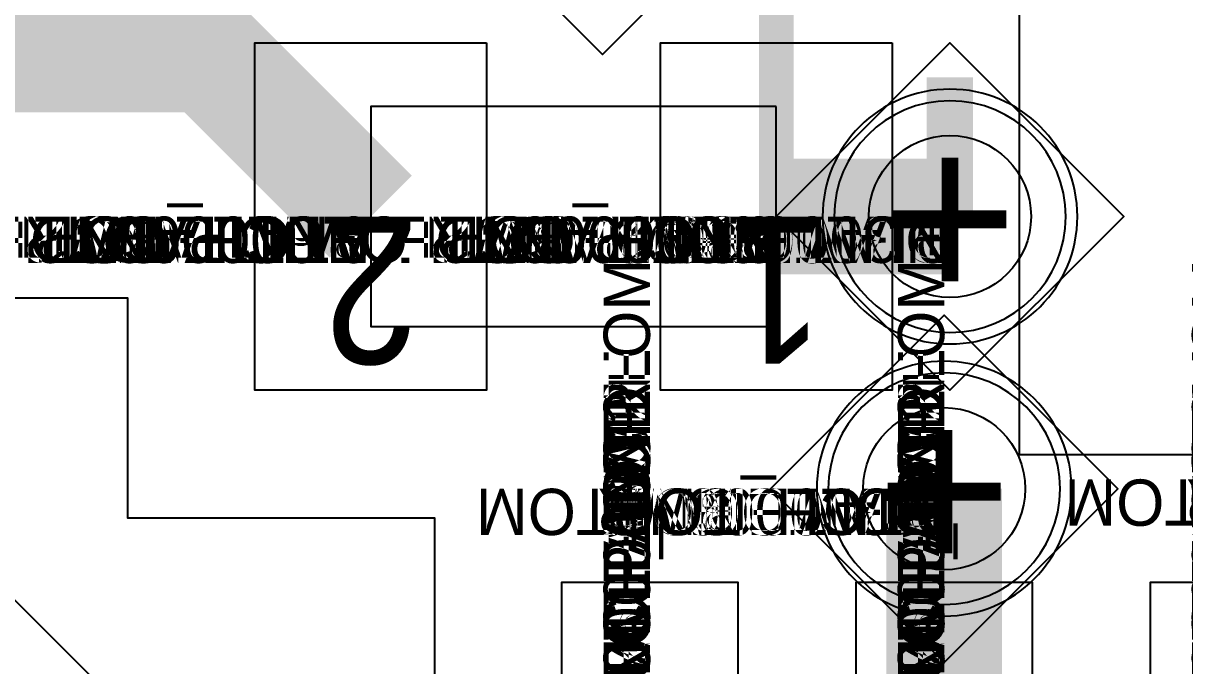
# Model space of a CAD drawing. Extents: x 0 to 323, y 0 to 320.
# Drawn here: x 25.41 to 30.43, y 170.62 to 173.39 of the extents above; entities that cross this region are included whole.
import ezdxf
from ezdxf.enums import TextEntityAlignment as Align

# ---------------------------------------------------------------- set-up
doc = ezdxf.new("R2010")
doc.units = 0
doc.header["$MEASUREMENT"] = 0
doc.layers.get('0').update_dxf_attribs({"linetype": 'CONTINUOUS'})
for name, color, linetype in [('CDN_FIGURES', 7, 'CONTINUOUS'), ('ETCH_BOTTOM', 7, 'CONTINUOUS'), ('ETCH_GND', 3, 'CONTINUOUS'), ('ETCH_INT1', 4, 'CONTINUOUS'), ('ETCH_INT2', 5, 'CONTINUOUS'), ('ETCH_PWR', 6, 'CONTINUOUS'), ('ETCH_TOP', 2, 'CONTINUOUS'), ('MANUFACTURING_NCLEGEND-1-6', 8, 'CONTINUOUS'), ('PACKAGE_GEOMETRY_ASSEMBLY_TOP', 11, 'CONTINUOUS'), ('PACKAGE_GEOMETRY_PIN_NUMBER', 9, 'CONTINUOUS')]:
    doc.layers.add(name, color=color, linetype=linetype)

# ---------------------------------------------------------------- blocks, each defined once
blk = doc.blocks.new('FIGURE_DIAMOND')
at = {"layer": 'CDN_FIGURES'}
blk.add_lwpolyline([(-0.5, 0), (0, 0.5), (0.5, 0), (0, -0.5)], close=True, dxfattribs=at)
blk = doc.blocks.new('PAD_INFO')
for tag in ['SHAPE_TYPE', 'PAD_HEIGHT', 'PAD_LAYER', 'PAD_TYPE', 'PAD_WIDTH']:
    blk.add_attdef(tag, (0, 0), '', height=0.2)
at = {"flags": 2}
blk.add_attdef('CDN_TYPE', (0, 0), '', height=0.2, dxfattribs=at)
blk = doc.blocks.new('DRILL_INFO')
at = {"flags": 2}
blk.add_attdef('CDN_TYPE', (0, 0), '', height=0.2, dxfattribs=at)
for tag in ['FSHAPE', 'FCHAR', 'DRILL_HEIGHT', 'DIAMETER', 'PLATED', 'DRILL_WIDTH']:
    blk.add_attdef(tag, (0, 0), '', height=0.2)
blk = doc.blocks.new('VIA0700X0300')
at = {"layer": 'ETCH_BOTTOM'}
blk.add_circle((0, 0), 0.35, dxfattribs=at)
at = {"layer": 'ETCH_GND'}
blk.add_circle((0, 0), 0.35, dxfattribs=at)
at = {"layer": 'ETCH_INT1'}
blk.add_circle((0, 0), 0.35, dxfattribs=at)
at = {"layer": 'ETCH_INT2'}
blk.add_circle((0, 0), 0.35, dxfattribs=at)
at = {"layer": 'ETCH_PWR'}
blk.add_circle((0, 0), 0.35, dxfattribs=at)
at = {"layer": 'ETCH_TOP'}
blk.add_circle((0, 0), 0.35, dxfattribs=at)
ref = blk.add_blockref('PAD_INFO', (0, 0))
ref.add_attrib('PAD_LAYER', 'ETCH_TOP', (0, 0), dxfattribs={"height": 0.2})
ref.add_attrib('SHAPE_TYPE', 'NULL', (0, 0), dxfattribs={"height": 0.2})
ref.add_attrib('PAD_TYPE', 'ANTIPAD', (0, 0), dxfattribs={"height": 0.2})
ref.add_attrib('PAD_WIDTH', '0.000000', (0, 0), dxfattribs={"height": 0.2})
ref.add_attrib('PAD_HEIGHT', '0.000000', (0, 0), dxfattribs={"height": 0.2})
ref = blk.add_blockref('PAD_INFO', (0, 0))
ref.add_attrib('PAD_LAYER', 'ETCH_GND', (0, 0), dxfattribs={"height": 0.2})
ref.add_attrib('SHAPE_TYPE', 'NULL', (0, 0), dxfattribs={"height": 0.2})
ref.add_attrib('PAD_TYPE', 'ANTIPAD', (0, 0), dxfattribs={"height": 0.2})
ref.add_attrib('PAD_WIDTH', '0.000000', (0, 0), dxfattribs={"height": 0.2})
ref.add_attrib('PAD_HEIGHT', '0.000000', (0, 0), dxfattribs={"height": 0.2})
ref = blk.add_blockref('PAD_INFO', (0, 0))
ref.add_attrib('PAD_LAYER', 'ETCH_INT1', (0, 0), dxfattribs={"height": 0.2})
ref.add_attrib('SHAPE_TYPE', 'NULL', (0, 0), dxfattribs={"height": 0.2})
ref.add_attrib('PAD_TYPE', 'ANTIPAD', (0, 0), dxfattribs={"height": 0.2})
ref.add_attrib('PAD_WIDTH', '0.000000', (0, 0), dxfattribs={"height": 0.2})
ref.add_attrib('PAD_HEIGHT', '0.000000', (0, 0), dxfattribs={"height": 0.2})
ref = blk.add_blockref('PAD_INFO', (0, 0))
ref.add_attrib('PAD_LAYER', 'ETCH_INT2', (0, 0), dxfattribs={"height": 0.2})
ref.add_attrib('SHAPE_TYPE', 'NULL', (0, 0), dxfattribs={"height": 0.2})
ref.add_attrib('PAD_TYPE', 'ANTIPAD', (0, 0), dxfattribs={"height": 0.2})
ref.add_attrib('PAD_WIDTH', '0.000000', (0, 0), dxfattribs={"height": 0.2})
ref.add_attrib('PAD_HEIGHT', '0.000000', (0, 0), dxfattribs={"height": 0.2})
ref = blk.add_blockref('PAD_INFO', (0, 0))
ref.add_attrib('PAD_LAYER', 'ETCH_PWR', (0, 0), dxfattribs={"height": 0.2})
ref.add_attrib('SHAPE_TYPE', 'NULL', (0, 0), dxfattribs={"height": 0.2})
ref.add_attrib('PAD_TYPE', 'ANTIPAD', (0, 0), dxfattribs={"height": 0.2})
ref.add_attrib('PAD_WIDTH', '0.000000', (0, 0), dxfattribs={"height": 0.2})
ref.add_attrib('PAD_HEIGHT', '0.000000', (0, 0), dxfattribs={"height": 0.2})
ref = blk.add_blockref('PAD_INFO', (0, 0))
ref.add_attrib('PAD_LAYER', 'ETCH_BOTTOM', (0, 0), dxfattribs={"height": 0.2})
ref.add_attrib('SHAPE_TYPE', 'NULL', (0, 0), dxfattribs={"height": 0.2})
ref.add_attrib('PAD_TYPE', 'ANTIPAD', (0, 0), dxfattribs={"height": 0.2})
ref.add_attrib('PAD_WIDTH', '0.000000', (0, 0), dxfattribs={"height": 0.2})
ref.add_attrib('PAD_HEIGHT', '0.000000', (0, 0), dxfattribs={"height": 0.2})
ref = blk.add_blockref('PAD_INFO', (0, 0))
ref.add_attrib('PAD_LAYER', 'ETCH_TOP', (0, 0), dxfattribs={"height": 0.2})
ref.add_attrib('SHAPE_TYPE', 'NULL', (0, 0), dxfattribs={"height": 0.2})
ref.add_attrib('PAD_TYPE', 'THERMAL', (0, 0), dxfattribs={"height": 0.2})
ref.add_attrib('PAD_WIDTH', '0.000000', (0, 0), dxfattribs={"height": 0.2})
ref.add_attrib('PAD_HEIGHT', '0.000000', (0, 0), dxfattribs={"height": 0.2})
ref = blk.add_blockref('PAD_INFO', (0, 0))
ref.add_attrib('PAD_LAYER', 'ETCH_GND', (0, 0), dxfattribs={"height": 0.2})
ref.add_attrib('SHAPE_TYPE', 'NULL', (0, 0), dxfattribs={"height": 0.2})
ref.add_attrib('PAD_TYPE', 'THERMAL', (0, 0), dxfattribs={"height": 0.2})
ref.add_attrib('PAD_WIDTH', '0.000000', (0, 0), dxfattribs={"height": 0.2})
ref.add_attrib('PAD_HEIGHT', '0.000000', (0, 0), dxfattribs={"height": 0.2})
ref = blk.add_blockref('PAD_INFO', (0, 0))
ref.add_attrib('PAD_LAYER', 'ETCH_INT1', (0, 0), dxfattribs={"height": 0.2})
ref.add_attrib('SHAPE_TYPE', 'NULL', (0, 0), dxfattribs={"height": 0.2})
ref.add_attrib('PAD_TYPE', 'THERMAL', (0, 0), dxfattribs={"height": 0.2})
ref.add_attrib('PAD_WIDTH', '0.000000', (0, 0), dxfattribs={"height": 0.2})
ref.add_attrib('PAD_HEIGHT', '0.000000', (0, 0), dxfattribs={"height": 0.2})
ref = blk.add_blockref('PAD_INFO', (0, 0))
ref.add_attrib('PAD_LAYER', 'ETCH_INT2', (0, 0), dxfattribs={"height": 0.2})
ref.add_attrib('SHAPE_TYPE', 'NULL', (0, 0), dxfattribs={"height": 0.2})
ref.add_attrib('PAD_TYPE', 'THERMAL', (0, 0), dxfattribs={"height": 0.2})
ref.add_attrib('PAD_WIDTH', '0.000000', (0, 0), dxfattribs={"height": 0.2})
ref.add_attrib('PAD_HEIGHT', '0.000000', (0, 0), dxfattribs={"height": 0.2})
ref = blk.add_blockref('PAD_INFO', (0, 0))
ref.add_attrib('PAD_LAYER', 'ETCH_PWR', (0, 0), dxfattribs={"height": 0.2})
ref.add_attrib('SHAPE_TYPE', 'NULL', (0, 0), dxfattribs={"height": 0.2})
ref.add_attrib('PAD_TYPE', 'THERMAL', (0, 0), dxfattribs={"height": 0.2})
ref.add_attrib('PAD_WIDTH', '0.000000', (0, 0), dxfattribs={"height": 0.2})
ref.add_attrib('PAD_HEIGHT', '0.000000', (0, 0), dxfattribs={"height": 0.2})
ref = blk.add_blockref('PAD_INFO', (0, 0))
ref.add_attrib('PAD_LAYER', 'ETCH_BOTTOM', (0, 0), dxfattribs={"height": 0.2})
ref.add_attrib('SHAPE_TYPE', 'NULL', (0, 0), dxfattribs={"height": 0.2})
ref.add_attrib('PAD_TYPE', 'THERMAL', (0, 0), dxfattribs={"height": 0.2})
ref.add_attrib('PAD_WIDTH', '0.000000', (0, 0), dxfattribs={"height": 0.2})
ref.add_attrib('PAD_HEIGHT', '0.000000', (0, 0), dxfattribs={"height": 0.2})
ref = blk.add_blockref('PAD_INFO', (0, 0))
ref.add_attrib('PAD_LAYER', 'ETCH_TOP', (0, 0), dxfattribs={"height": 0.2})
ref.add_attrib('SHAPE_TYPE', 'CIRCLE', (0, 0), dxfattribs={"height": 0.2})
ref.add_attrib('PAD_TYPE', 'REGULAR', (0, 0), dxfattribs={"height": 0.2})
ref.add_attrib('PAD_WIDTH', '0.700000', (0, 0), dxfattribs={"height": 0.2})
ref.add_attrib('PAD_HEIGHT', '0.700000', (0, 0), dxfattribs={"height": 0.2})
ref = blk.add_blockref('PAD_INFO', (0, 0))
ref.add_attrib('PAD_LAYER', 'ETCH_GND', (0, 0), dxfattribs={"height": 0.2})
ref.add_attrib('SHAPE_TYPE', 'CIRCLE', (0, 0), dxfattribs={"height": 0.2})
ref.add_attrib('PAD_TYPE', 'REGULAR', (0, 0), dxfattribs={"height": 0.2})
ref.add_attrib('PAD_WIDTH', '0.700000', (0, 0), dxfattribs={"height": 0.2})
ref.add_attrib('PAD_HEIGHT', '0.700000', (0, 0), dxfattribs={"height": 0.2})
ref = blk.add_blockref('PAD_INFO', (0, 0))
ref.add_attrib('PAD_LAYER', 'ETCH_INT1', (0, 0), dxfattribs={"height": 0.2})
ref.add_attrib('SHAPE_TYPE', 'CIRCLE', (0, 0), dxfattribs={"height": 0.2})
ref.add_attrib('PAD_TYPE', 'REGULAR', (0, 0), dxfattribs={"height": 0.2})
ref.add_attrib('PAD_WIDTH', '0.700000', (0, 0), dxfattribs={"height": 0.2})
ref.add_attrib('PAD_HEIGHT', '0.700000', (0, 0), dxfattribs={"height": 0.2})
ref = blk.add_blockref('PAD_INFO', (0, 0))
ref.add_attrib('PAD_LAYER', 'ETCH_INT2', (0, 0), dxfattribs={"height": 0.2})
ref.add_attrib('SHAPE_TYPE', 'CIRCLE', (0, 0), dxfattribs={"height": 0.2})
ref.add_attrib('PAD_TYPE', 'REGULAR', (0, 0), dxfattribs={"height": 0.2})
ref.add_attrib('PAD_WIDTH', '0.700000', (0, 0), dxfattribs={"height": 0.2})
ref.add_attrib('PAD_HEIGHT', '0.700000', (0, 0), dxfattribs={"height": 0.2})
ref = blk.add_blockref('PAD_INFO', (0, 0))
ref.add_attrib('PAD_LAYER', 'ETCH_PWR', (0, 0), dxfattribs={"height": 0.2})
ref.add_attrib('SHAPE_TYPE', 'CIRCLE', (0, 0), dxfattribs={"height": 0.2})
ref.add_attrib('PAD_TYPE', 'REGULAR', (0, 0), dxfattribs={"height": 0.2})
ref.add_attrib('PAD_WIDTH', '0.700000', (0, 0), dxfattribs={"height": 0.2})
ref.add_attrib('PAD_HEIGHT', '0.700000', (0, 0), dxfattribs={"height": 0.2})
ref = blk.add_blockref('PAD_INFO', (0, 0))
ref.add_attrib('PAD_LAYER', 'ETCH_BOTTOM', (0, 0), dxfattribs={"height": 0.2})
ref.add_attrib('SHAPE_TYPE', 'CIRCLE', (0, 0), dxfattribs={"height": 0.2})
ref.add_attrib('PAD_TYPE', 'REGULAR', (0, 0), dxfattribs={"height": 0.2})
ref.add_attrib('PAD_WIDTH', '0.700000', (0, 0), dxfattribs={"height": 0.2})
ref.add_attrib('PAD_HEIGHT', '0.700000', (0, 0), dxfattribs={"height": 0.2})
ref = blk.add_blockref('DRILL_INFO', (0, 0))
ref.add_attrib('DIAMETER', '0.300000', (0, 0), dxfattribs={"height": 0.2})
ref.add_attrib('PLATED', 'PLATED', (0, 0), dxfattribs={"height": 0.2})
ref.add_attrib('FSHAPE', 'DIAMOND', (0, 0), dxfattribs={"height": 0.2})
ref.add_attrib('FCHAR', '+', (0, 0), dxfattribs={"height": 0.2})
ref.add_attrib('DRILL_WIDTH', '1.500000', (0, 0), dxfattribs={"height": 0.2})
ref.add_attrib('DRILL_HEIGHT', '1.500000', (0, 0), dxfattribs={"height": 0.2})
for tag in ['CDN_TYPE', 'PIN']:
    blk.add_attdef(tag, (0, 0), '', height=0.2)
at = {"flags": 2}
for tag in ['PSTKNAME', 'BBV']:
    blk.add_attdef(tag, (0, 0), '', height=0.2, dxfattribs=at)
blk = doc.blocks.new('RC1000X1500TS')
at = {"layer": 'ETCH_TOP'}
blk.add_lwpolyline([(-0.5, -0.75), (-0.5, 0.75), (0.5, 0.75), (0.5, -0.75)], close=True, dxfattribs=at)
ref = blk.add_blockref('PAD_INFO', (0, 0))
ref.add_attrib('PAD_LAYER', 'ETCH_TOP', (0, 0), dxfattribs={"height": 0.2})
ref.add_attrib('SHAPE_TYPE', 'NULL', (0, 0), dxfattribs={"height": 0.2})
ref.add_attrib('PAD_TYPE', 'ANTIPAD', (0, 0), dxfattribs={"height": 0.2})
ref.add_attrib('PAD_WIDTH', '0.000000', (0, 0), dxfattribs={"height": 0.2})
ref.add_attrib('PAD_HEIGHT', '0.000000', (0, 0), dxfattribs={"height": 0.2})
ref = blk.add_blockref('PAD_INFO', (0, 0))
ref.add_attrib('PAD_LAYER', 'ETCH_GND', (0, 0), dxfattribs={"height": 0.2})
ref.add_attrib('SHAPE_TYPE', 'NULL', (0, 0), dxfattribs={"height": 0.2})
ref.add_attrib('PAD_TYPE', 'ANTIPAD', (0, 0), dxfattribs={"height": 0.2})
ref.add_attrib('PAD_WIDTH', '0.000000', (0, 0), dxfattribs={"height": 0.2})
ref.add_attrib('PAD_HEIGHT', '0.000000', (0, 0), dxfattribs={"height": 0.2})
ref = blk.add_blockref('PAD_INFO', (0, 0))
ref.add_attrib('PAD_LAYER', 'ETCH_INT1', (0, 0), dxfattribs={"height": 0.2})
ref.add_attrib('SHAPE_TYPE', 'NULL', (0, 0), dxfattribs={"height": 0.2})
ref.add_attrib('PAD_TYPE', 'ANTIPAD', (0, 0), dxfattribs={"height": 0.2})
ref.add_attrib('PAD_WIDTH', '0.000000', (0, 0), dxfattribs={"height": 0.2})
ref.add_attrib('PAD_HEIGHT', '0.000000', (0, 0), dxfattribs={"height": 0.2})
ref = blk.add_blockref('PAD_INFO', (0, 0))
ref.add_attrib('PAD_LAYER', 'ETCH_INT2', (0, 0), dxfattribs={"height": 0.2})
ref.add_attrib('SHAPE_TYPE', 'NULL', (0, 0), dxfattribs={"height": 0.2})
ref.add_attrib('PAD_TYPE', 'ANTIPAD', (0, 0), dxfattribs={"height": 0.2})
ref.add_attrib('PAD_WIDTH', '0.000000', (0, 0), dxfattribs={"height": 0.2})
ref.add_attrib('PAD_HEIGHT', '0.000000', (0, 0), dxfattribs={"height": 0.2})
ref = blk.add_blockref('PAD_INFO', (0, 0))
ref.add_attrib('PAD_LAYER', 'ETCH_PWR', (0, 0), dxfattribs={"height": 0.2})
ref.add_attrib('SHAPE_TYPE', 'NULL', (0, 0), dxfattribs={"height": 0.2})
ref.add_attrib('PAD_TYPE', 'ANTIPAD', (0, 0), dxfattribs={"height": 0.2})
ref.add_attrib('PAD_WIDTH', '0.000000', (0, 0), dxfattribs={"height": 0.2})
ref.add_attrib('PAD_HEIGHT', '0.000000', (0, 0), dxfattribs={"height": 0.2})
ref = blk.add_blockref('PAD_INFO', (0, 0))
ref.add_attrib('PAD_LAYER', 'ETCH_BOTTOM', (0, 0), dxfattribs={"height": 0.2})
ref.add_attrib('SHAPE_TYPE', 'NULL', (0, 0), dxfattribs={"height": 0.2})
ref.add_attrib('PAD_TYPE', 'ANTIPAD', (0, 0), dxfattribs={"height": 0.2})
ref.add_attrib('PAD_WIDTH', '0.000000', (0, 0), dxfattribs={"height": 0.2})
ref.add_attrib('PAD_HEIGHT', '0.000000', (0, 0), dxfattribs={"height": 0.2})
ref = blk.add_blockref('PAD_INFO', (0, 0))
ref.add_attrib('PAD_LAYER', 'ETCH_TOP', (0, 0), dxfattribs={"height": 0.2})
ref.add_attrib('SHAPE_TYPE', 'NULL', (0, 0), dxfattribs={"height": 0.2})
ref.add_attrib('PAD_TYPE', 'THERMAL', (0, 0), dxfattribs={"height": 0.2})
ref.add_attrib('PAD_WIDTH', '0.000000', (0, 0), dxfattribs={"height": 0.2})
ref.add_attrib('PAD_HEIGHT', '0.000000', (0, 0), dxfattribs={"height": 0.2})
ref = blk.add_blockref('PAD_INFO', (0, 0))
ref.add_attrib('PAD_LAYER', 'ETCH_GND', (0, 0), dxfattribs={"height": 0.2})
ref.add_attrib('SHAPE_TYPE', 'NULL', (0, 0), dxfattribs={"height": 0.2})
ref.add_attrib('PAD_TYPE', 'THERMAL', (0, 0), dxfattribs={"height": 0.2})
ref.add_attrib('PAD_WIDTH', '0.000000', (0, 0), dxfattribs={"height": 0.2})
ref.add_attrib('PAD_HEIGHT', '0.000000', (0, 0), dxfattribs={"height": 0.2})
ref = blk.add_blockref('PAD_INFO', (0, 0))
ref.add_attrib('PAD_LAYER', 'ETCH_INT1', (0, 0), dxfattribs={"height": 0.2})
ref.add_attrib('SHAPE_TYPE', 'NULL', (0, 0), dxfattribs={"height": 0.2})
ref.add_attrib('PAD_TYPE', 'THERMAL', (0, 0), dxfattribs={"height": 0.2})
ref.add_attrib('PAD_WIDTH', '0.000000', (0, 0), dxfattribs={"height": 0.2})
ref.add_attrib('PAD_HEIGHT', '0.000000', (0, 0), dxfattribs={"height": 0.2})
ref = blk.add_blockref('PAD_INFO', (0, 0))
ref.add_attrib('PAD_LAYER', 'ETCH_INT2', (0, 0), dxfattribs={"height": 0.2})
ref.add_attrib('SHAPE_TYPE', 'NULL', (0, 0), dxfattribs={"height": 0.2})
ref.add_attrib('PAD_TYPE', 'THERMAL', (0, 0), dxfattribs={"height": 0.2})
ref.add_attrib('PAD_WIDTH', '0.000000', (0, 0), dxfattribs={"height": 0.2})
ref.add_attrib('PAD_HEIGHT', '0.000000', (0, 0), dxfattribs={"height": 0.2})
ref = blk.add_blockref('PAD_INFO', (0, 0))
ref.add_attrib('PAD_LAYER', 'ETCH_PWR', (0, 0), dxfattribs={"height": 0.2})
ref.add_attrib('SHAPE_TYPE', 'NULL', (0, 0), dxfattribs={"height": 0.2})
ref.add_attrib('PAD_TYPE', 'THERMAL', (0, 0), dxfattribs={"height": 0.2})
ref.add_attrib('PAD_WIDTH', '0.000000', (0, 0), dxfattribs={"height": 0.2})
ref.add_attrib('PAD_HEIGHT', '0.000000', (0, 0), dxfattribs={"height": 0.2})
ref = blk.add_blockref('PAD_INFO', (0, 0))
ref.add_attrib('PAD_LAYER', 'ETCH_BOTTOM', (0, 0), dxfattribs={"height": 0.2})
ref.add_attrib('SHAPE_TYPE', 'NULL', (0, 0), dxfattribs={"height": 0.2})
ref.add_attrib('PAD_TYPE', 'THERMAL', (0, 0), dxfattribs={"height": 0.2})
ref.add_attrib('PAD_WIDTH', '0.000000', (0, 0), dxfattribs={"height": 0.2})
ref.add_attrib('PAD_HEIGHT', '0.000000', (0, 0), dxfattribs={"height": 0.2})
ref = blk.add_blockref('PAD_INFO', (0, 0))
ref.add_attrib('PAD_LAYER', 'ETCH_GND', (0, 0), dxfattribs={"height": 0.2})
ref.add_attrib('SHAPE_TYPE', 'NULL', (0, 0), dxfattribs={"height": 0.2})
ref.add_attrib('PAD_TYPE', 'REGULAR', (0, 0), dxfattribs={"height": 0.2})
ref.add_attrib('PAD_WIDTH', '0.000000', (0, 0), dxfattribs={"height": 0.2})
ref.add_attrib('PAD_HEIGHT', '0.000000', (0, 0), dxfattribs={"height": 0.2})
ref = blk.add_blockref('PAD_INFO', (0, 0))
ref.add_attrib('PAD_LAYER', 'ETCH_INT1', (0, 0), dxfattribs={"height": 0.2})
ref.add_attrib('SHAPE_TYPE', 'NULL', (0, 0), dxfattribs={"height": 0.2})
ref.add_attrib('PAD_TYPE', 'REGULAR', (0, 0), dxfattribs={"height": 0.2})
ref.add_attrib('PAD_WIDTH', '0.000000', (0, 0), dxfattribs={"height": 0.2})
ref.add_attrib('PAD_HEIGHT', '0.000000', (0, 0), dxfattribs={"height": 0.2})
ref = blk.add_blockref('PAD_INFO', (0, 0))
ref.add_attrib('PAD_LAYER', 'ETCH_INT2', (0, 0), dxfattribs={"height": 0.2})
ref.add_attrib('SHAPE_TYPE', 'NULL', (0, 0), dxfattribs={"height": 0.2})
ref.add_attrib('PAD_TYPE', 'REGULAR', (0, 0), dxfattribs={"height": 0.2})
ref.add_attrib('PAD_WIDTH', '0.000000', (0, 0), dxfattribs={"height": 0.2})
ref.add_attrib('PAD_HEIGHT', '0.000000', (0, 0), dxfattribs={"height": 0.2})
ref = blk.add_blockref('PAD_INFO', (0, 0))
ref.add_attrib('PAD_LAYER', 'ETCH_PWR', (0, 0), dxfattribs={"height": 0.2})
ref.add_attrib('SHAPE_TYPE', 'NULL', (0, 0), dxfattribs={"height": 0.2})
ref.add_attrib('PAD_TYPE', 'REGULAR', (0, 0), dxfattribs={"height": 0.2})
ref.add_attrib('PAD_WIDTH', '0.000000', (0, 0), dxfattribs={"height": 0.2})
ref.add_attrib('PAD_HEIGHT', '0.000000', (0, 0), dxfattribs={"height": 0.2})
ref = blk.add_blockref('PAD_INFO', (0, 0))
ref.add_attrib('PAD_LAYER', 'ETCH_BOTTOM', (0, 0), dxfattribs={"height": 0.2})
ref.add_attrib('SHAPE_TYPE', 'NULL', (0, 0), dxfattribs={"height": 0.2})
ref.add_attrib('PAD_TYPE', 'REGULAR', (0, 0), dxfattribs={"height": 0.2})
ref.add_attrib('PAD_WIDTH', '0.000000', (0, 0), dxfattribs={"height": 0.2})
ref.add_attrib('PAD_HEIGHT', '0.000000', (0, 0), dxfattribs={"height": 0.2})
ref = blk.add_blockref('DRILL_INFO', (0, 0))
ref.add_attrib('DIAMETER', '0.000000', (0, 0), dxfattribs={"height": 0.2})
ref.add_attrib('PLATED', 'PLATED', (0, 0), dxfattribs={"height": 0.2})
ref.add_attrib('FSHAPE', 'NULL', (0, 0), dxfattribs={"height": 0.2})
ref.add_attrib('DRILL_WIDTH', '0.000000', (0, 0), dxfattribs={"height": 0.2})
ref.add_attrib('DRILL_HEIGHT', '0.000000', (0, 0), dxfattribs={"height": 0.2})
ref = blk.add_blockref('PAD_INFO', (0, 0))
ref.add_attrib('PAD_LAYER', 'ETCH_TOP', (0, 0), dxfattribs={"height": 0.2})
ref.add_attrib('SHAPE_TYPE', 'RECTANGLE', (0, 0), dxfattribs={"height": 0.2})
ref.add_attrib('PAD_TYPE', 'REGULAR', (0, 0), dxfattribs={"height": 0.2})
ref.add_attrib('PAD_WIDTH', '1.000000', (0, 0), dxfattribs={"height": 0.2})
ref.add_attrib('PAD_HEIGHT', '1.500000', (0, 0), dxfattribs={"height": 0.2})
for tag in ['CDN_TYPE', 'PIN']:
    blk.add_attdef(tag, (0, 0), '', height=0.2)
at = {"flags": 2}
for tag in ['PSTKNAME', 'BBV']:
    blk.add_attdef(tag, (0, 0), '', height=0.2, dxfattribs=at)
blk = doc.blocks.new('F56')
at = {"layer": 'PACKAGE_GEOMETRY_ASSEMBLY_TOP'}
blk.add_lwpolyline([(0, -0.475), (1.75, -0.475), (1.75, 0.475), (0, 0.475)], close=True, dxfattribs=at)
at = {"layer": 'ETCH_TOP'}
ref = blk.add_blockref('RC1000X1500TS', (0, 0), dxfattribs=at)
ref.add_attrib('CDN_TYPE', 'PIN', (0, 0), dxfattribs={"height": 0.2})
ref.add_attrib('PIN', '1', (0, 0), dxfattribs={"height": 0.2})
ref = blk.add_blockref('RC1000X1500TS', (1.75, 0), dxfattribs=at)
ref.add_attrib('CDN_TYPE', 'PIN', (0, 0), dxfattribs={"height": 0.2})
ref.add_attrib('PIN', '2', (0, 0), dxfattribs={"height": 0.2})
at = {"flags": 2}
for tag in ['SYMBOL_TYPE', 'CDN_TYPE', 'REFDES']:
    blk.add_attdef(tag, (0, 0), '', height=0.2, dxfattribs=at)
blk = doc.blocks.new('RC1250X0760TS')
at = {"layer": 'ETCH_TOP'}
blk.add_lwpolyline([(-0.625, -0.38), (-0.625, 0.38), (0.625, 0.38), (0.625, -0.38)], close=True, dxfattribs=at)
ref = blk.add_blockref('PAD_INFO', (0, 0))
ref.add_attrib('PAD_LAYER', 'ETCH_TOP', (0, 0), dxfattribs={"height": 0.2})
ref.add_attrib('SHAPE_TYPE', 'NULL', (0, 0), dxfattribs={"height": 0.2})
ref.add_attrib('PAD_TYPE', 'ANTIPAD', (0, 0), dxfattribs={"height": 0.2})
ref.add_attrib('PAD_WIDTH', '0.000000', (0, 0), dxfattribs={"height": 0.2})
ref.add_attrib('PAD_HEIGHT', '0.000000', (0, 0), dxfattribs={"height": 0.2})
ref = blk.add_blockref('PAD_INFO', (0, 0))
ref.add_attrib('PAD_LAYER', 'ETCH_GND', (0, 0), dxfattribs={"height": 0.2})
ref.add_attrib('SHAPE_TYPE', 'NULL', (0, 0), dxfattribs={"height": 0.2})
ref.add_attrib('PAD_TYPE', 'ANTIPAD', (0, 0), dxfattribs={"height": 0.2})
ref.add_attrib('PAD_WIDTH', '0.000000', (0, 0), dxfattribs={"height": 0.2})
ref.add_attrib('PAD_HEIGHT', '0.000000', (0, 0), dxfattribs={"height": 0.2})
ref = blk.add_blockref('PAD_INFO', (0, 0))
ref.add_attrib('PAD_LAYER', 'ETCH_INT1', (0, 0), dxfattribs={"height": 0.2})
ref.add_attrib('SHAPE_TYPE', 'NULL', (0, 0), dxfattribs={"height": 0.2})
ref.add_attrib('PAD_TYPE', 'ANTIPAD', (0, 0), dxfattribs={"height": 0.2})
ref.add_attrib('PAD_WIDTH', '0.000000', (0, 0), dxfattribs={"height": 0.2})
ref.add_attrib('PAD_HEIGHT', '0.000000', (0, 0), dxfattribs={"height": 0.2})
ref = blk.add_blockref('PAD_INFO', (0, 0))
ref.add_attrib('PAD_LAYER', 'ETCH_INT2', (0, 0), dxfattribs={"height": 0.2})
ref.add_attrib('SHAPE_TYPE', 'NULL', (0, 0), dxfattribs={"height": 0.2})
ref.add_attrib('PAD_TYPE', 'ANTIPAD', (0, 0), dxfattribs={"height": 0.2})
ref.add_attrib('PAD_WIDTH', '0.000000', (0, 0), dxfattribs={"height": 0.2})
ref.add_attrib('PAD_HEIGHT', '0.000000', (0, 0), dxfattribs={"height": 0.2})
ref = blk.add_blockref('PAD_INFO', (0, 0))
ref.add_attrib('PAD_LAYER', 'ETCH_PWR', (0, 0), dxfattribs={"height": 0.2})
ref.add_attrib('SHAPE_TYPE', 'NULL', (0, 0), dxfattribs={"height": 0.2})
ref.add_attrib('PAD_TYPE', 'ANTIPAD', (0, 0), dxfattribs={"height": 0.2})
ref.add_attrib('PAD_WIDTH', '0.000000', (0, 0), dxfattribs={"height": 0.2})
ref.add_attrib('PAD_HEIGHT', '0.000000', (0, 0), dxfattribs={"height": 0.2})
ref = blk.add_blockref('PAD_INFO', (0, 0))
ref.add_attrib('PAD_LAYER', 'ETCH_BOTTOM', (0, 0), dxfattribs={"height": 0.2})
ref.add_attrib('SHAPE_TYPE', 'NULL', (0, 0), dxfattribs={"height": 0.2})
ref.add_attrib('PAD_TYPE', 'ANTIPAD', (0, 0), dxfattribs={"height": 0.2})
ref.add_attrib('PAD_WIDTH', '0.000000', (0, 0), dxfattribs={"height": 0.2})
ref.add_attrib('PAD_HEIGHT', '0.000000', (0, 0), dxfattribs={"height": 0.2})
ref = blk.add_blockref('PAD_INFO', (0, 0))
ref.add_attrib('PAD_LAYER', 'ETCH_TOP', (0, 0), dxfattribs={"height": 0.2})
ref.add_attrib('SHAPE_TYPE', 'NULL', (0, 0), dxfattribs={"height": 0.2})
ref.add_attrib('PAD_TYPE', 'THERMAL', (0, 0), dxfattribs={"height": 0.2})
ref.add_attrib('PAD_WIDTH', '0.000000', (0, 0), dxfattribs={"height": 0.2})
ref.add_attrib('PAD_HEIGHT', '0.000000', (0, 0), dxfattribs={"height": 0.2})
ref = blk.add_blockref('PAD_INFO', (0, 0))
ref.add_attrib('PAD_LAYER', 'ETCH_GND', (0, 0), dxfattribs={"height": 0.2})
ref.add_attrib('SHAPE_TYPE', 'NULL', (0, 0), dxfattribs={"height": 0.2})
ref.add_attrib('PAD_TYPE', 'THERMAL', (0, 0), dxfattribs={"height": 0.2})
ref.add_attrib('PAD_WIDTH', '0.000000', (0, 0), dxfattribs={"height": 0.2})
ref.add_attrib('PAD_HEIGHT', '0.000000', (0, 0), dxfattribs={"height": 0.2})
ref = blk.add_blockref('PAD_INFO', (0, 0))
ref.add_attrib('PAD_LAYER', 'ETCH_INT1', (0, 0), dxfattribs={"height": 0.2})
ref.add_attrib('SHAPE_TYPE', 'NULL', (0, 0), dxfattribs={"height": 0.2})
ref.add_attrib('PAD_TYPE', 'THERMAL', (0, 0), dxfattribs={"height": 0.2})
ref.add_attrib('PAD_WIDTH', '0.000000', (0, 0), dxfattribs={"height": 0.2})
ref.add_attrib('PAD_HEIGHT', '0.000000', (0, 0), dxfattribs={"height": 0.2})
ref = blk.add_blockref('PAD_INFO', (0, 0))
ref.add_attrib('PAD_LAYER', 'ETCH_INT2', (0, 0), dxfattribs={"height": 0.2})
ref.add_attrib('SHAPE_TYPE', 'NULL', (0, 0), dxfattribs={"height": 0.2})
ref.add_attrib('PAD_TYPE', 'THERMAL', (0, 0), dxfattribs={"height": 0.2})
ref.add_attrib('PAD_WIDTH', '0.000000', (0, 0), dxfattribs={"height": 0.2})
ref.add_attrib('PAD_HEIGHT', '0.000000', (0, 0), dxfattribs={"height": 0.2})
ref = blk.add_blockref('PAD_INFO', (0, 0))
ref.add_attrib('PAD_LAYER', 'ETCH_PWR', (0, 0), dxfattribs={"height": 0.2})
ref.add_attrib('SHAPE_TYPE', 'NULL', (0, 0), dxfattribs={"height": 0.2})
ref.add_attrib('PAD_TYPE', 'THERMAL', (0, 0), dxfattribs={"height": 0.2})
ref.add_attrib('PAD_WIDTH', '0.000000', (0, 0), dxfattribs={"height": 0.2})
ref.add_attrib('PAD_HEIGHT', '0.000000', (0, 0), dxfattribs={"height": 0.2})
ref = blk.add_blockref('PAD_INFO', (0, 0))
ref.add_attrib('PAD_LAYER', 'ETCH_BOTTOM', (0, 0), dxfattribs={"height": 0.2})
ref.add_attrib('SHAPE_TYPE', 'NULL', (0, 0), dxfattribs={"height": 0.2})
ref.add_attrib('PAD_TYPE', 'THERMAL', (0, 0), dxfattribs={"height": 0.2})
ref.add_attrib('PAD_WIDTH', '0.000000', (0, 0), dxfattribs={"height": 0.2})
ref.add_attrib('PAD_HEIGHT', '0.000000', (0, 0), dxfattribs={"height": 0.2})
ref = blk.add_blockref('PAD_INFO', (0, 0))
ref.add_attrib('PAD_LAYER', 'ETCH_TOP', (0, 0), dxfattribs={"height": 0.2})
ref.add_attrib('SHAPE_TYPE', 'RECTANGLE', (0, 0), dxfattribs={"height": 0.2})
ref.add_attrib('PAD_TYPE', 'REGULAR', (0, 0), dxfattribs={"height": 0.2})
ref.add_attrib('PAD_WIDTH', '1.250000', (0, 0), dxfattribs={"height": 0.2})
ref.add_attrib('PAD_HEIGHT', '0.760000', (0, 0), dxfattribs={"height": 0.2})
ref = blk.add_blockref('PAD_INFO', (0, 0))
ref.add_attrib('PAD_LAYER', 'ETCH_GND', (0, 0), dxfattribs={"height": 0.2})
ref.add_attrib('SHAPE_TYPE', 'NULL', (0, 0), dxfattribs={"height": 0.2})
ref.add_attrib('PAD_TYPE', 'REGULAR', (0, 0), dxfattribs={"height": 0.2})
ref.add_attrib('PAD_WIDTH', '0.000000', (0, 0), dxfattribs={"height": 0.2})
ref.add_attrib('PAD_HEIGHT', '0.000000', (0, 0), dxfattribs={"height": 0.2})
ref = blk.add_blockref('PAD_INFO', (0, 0))
ref.add_attrib('PAD_LAYER', 'ETCH_INT1', (0, 0), dxfattribs={"height": 0.2})
ref.add_attrib('SHAPE_TYPE', 'NULL', (0, 0), dxfattribs={"height": 0.2})
ref.add_attrib('PAD_TYPE', 'REGULAR', (0, 0), dxfattribs={"height": 0.2})
ref.add_attrib('PAD_WIDTH', '0.000000', (0, 0), dxfattribs={"height": 0.2})
ref.add_attrib('PAD_HEIGHT', '0.000000', (0, 0), dxfattribs={"height": 0.2})
ref = blk.add_blockref('PAD_INFO', (0, 0))
ref.add_attrib('PAD_LAYER', 'ETCH_INT2', (0, 0), dxfattribs={"height": 0.2})
ref.add_attrib('SHAPE_TYPE', 'NULL', (0, 0), dxfattribs={"height": 0.2})
ref.add_attrib('PAD_TYPE', 'REGULAR', (0, 0), dxfattribs={"height": 0.2})
ref.add_attrib('PAD_WIDTH', '0.000000', (0, 0), dxfattribs={"height": 0.2})
ref.add_attrib('PAD_HEIGHT', '0.000000', (0, 0), dxfattribs={"height": 0.2})
ref = blk.add_blockref('PAD_INFO', (0, 0))
ref.add_attrib('PAD_LAYER', 'ETCH_PWR', (0, 0), dxfattribs={"height": 0.2})
ref.add_attrib('SHAPE_TYPE', 'NULL', (0, 0), dxfattribs={"height": 0.2})
ref.add_attrib('PAD_TYPE', 'REGULAR', (0, 0), dxfattribs={"height": 0.2})
ref.add_attrib('PAD_WIDTH', '0.000000', (0, 0), dxfattribs={"height": 0.2})
ref.add_attrib('PAD_HEIGHT', '0.000000', (0, 0), dxfattribs={"height": 0.2})
ref = blk.add_blockref('PAD_INFO', (0, 0))
ref.add_attrib('PAD_LAYER', 'ETCH_BOTTOM', (0, 0), dxfattribs={"height": 0.2})
ref.add_attrib('SHAPE_TYPE', 'NULL', (0, 0), dxfattribs={"height": 0.2})
ref.add_attrib('PAD_TYPE', 'REGULAR', (0, 0), dxfattribs={"height": 0.2})
ref.add_attrib('PAD_WIDTH', '0.000000', (0, 0), dxfattribs={"height": 0.2})
ref.add_attrib('PAD_HEIGHT', '0.000000', (0, 0), dxfattribs={"height": 0.2})
ref = blk.add_blockref('DRILL_INFO', (0, 0))
ref.add_attrib('DIAMETER', '0.000000', (0, 0), dxfattribs={"height": 0.2})
ref.add_attrib('PLATED', 'PLATED', (0, 0), dxfattribs={"height": 0.2})
ref.add_attrib('FSHAPE', 'NULL', (0, 0), dxfattribs={"height": 0.2})
ref.add_attrib('DRILL_WIDTH', '0.000000', (0, 0), dxfattribs={"height": 0.2})
ref.add_attrib('DRILL_HEIGHT', '0.000000', (0, 0), dxfattribs={"height": 0.2})
for tag in ['CDN_TYPE', 'PIN']:
    blk.add_attdef(tag, (0, 0), '', height=0.2)
at = {"flags": 2}
for tag in ['PSTKNAME', 'BBV']:
    blk.add_attdef(tag, (0, 0), '', height=0.2, dxfattribs=at)
blk = doc.blocks.new('SO-16W')
at = {"layer": 'ETCH_TOP'}
for p in [(4.596, 4.445), (4.596, 3.175), (4.596, 1.905)]:
    blk.add_blockref('RC1250X0760TS', p, dxfattribs=at)
at = {"flags": 2}
for tag in ['SYMBOL_TYPE', 'CDN_TYPE', 'REFDES']:
    blk.add_attdef(tag, (0, 0), '', height=0.2, dxfattribs=at)

msp = doc.modelspace()

# ---------------------------------------------------------------- linework, layer by layer
at = {"layer": 'ETCH_BOTTOM'}
for points in [[(29.4126, 172.5555, 0.2, 0.2, 0), (29.4126, 173.1563, 0.2, 0.2, 0)], [(29.3876, 170.7797, 0.2, 0.2, 0), (29.3876, 171.3805, 0.2, 0.2, 0)]]:
    msp.add_lwpolyline(points, format="xyseb", dxfattribs=at)
for points in [[(29.9627, 172.5555, 1), (28.8625, 172.5555, 1)], [(29.9377, 171.3805, 1), (28.8375, 171.3805, 1)]]:
    msp.add_lwpolyline(points, format="xyb", close=True, dxfattribs=at)
at = {"layer": 'ETCH_INT1'}
for points in [[(34.8126, 166.2054), (28.6555, 166.2054), (20.0755, 174.7854), (16.936, 174.7854, -3.946266), (16.936, 175.7856), (20.4897, 175.7856), (29.0697, 167.2056), (34.8126, 167.2056, -1), (34.8126, 166.2054)], [(29.9127, 172.5555, 1), (28.9125, 172.5555, 1)], [(29.8877, 171.3805, 1), (28.8875, 171.3805, 1)]]:
    msp.add_lwpolyline(points, format="xyb", close=True, dxfattribs=at)
at = {"layer": 'ETCH_INT2'}
for points in [[(29.9127, 172.5555, 1), (28.9125, 172.5555, 1)], [(29.8877, 171.3805, 1), (28.8875, 171.3805, 1)]]:
    msp.add_lwpolyline(points, format="xyb", close=True, dxfattribs=at)
at = {"layer": 'ETCH_PWR'}
for points in [[(29.9127, 172.5555, 1), (28.9125, 172.5555, 1)], [(29.8877, 171.3805, 1), (28.8875, 171.3805, 1)]]:
    msp.add_lwpolyline(points, format="xyb", close=True, dxfattribs=at)
at = {"layer": 'ETCH_TOP'}
for points in [[(29.7127, 171.5266), (29.7127, 173.8556), (28.3897, 173.8556, 0.076253), (28.4127, 174.0055), (28.4127, 174.0554), (29.3377, 174.0554), (29.3377, 175.7732), (29.3555, 175.7554), (30.2625, 175.7554), (30.2625, 175.2054), (32.401, 175.2054), (32.401, 174.4829), (33.605, 174.4829), (34.0125, 174.0754), (34.0125, 171.9554), (34.0247, 171.9554, 0.187297), (33.8675, 171.5505), (33.8675, 171.5266)], [(29.9877, 162.2046), (29.9877, 162.5291), (25.1627, 167.3541), (25.1627, 172.2054), (25.8625, 172.2054), (25.8625, 171.2554), (27.1875, 171.2554), (27.1875, 169.1764), (27.5125, 169.1764), (27.5125, 167.6569), (31.064, 164.1054), (34.614, 164.1054), (36.4075, 162.3119), (36.4075, 162.2046), (32.4988, 162.2046, 0.728353), (31.3564, 162.2046)]]:
    msp.add_lwpolyline(points, format="xyb", close=True, dxfattribs=at)
for points in [[(28.6626, 172.5555, 0.15, 0.15, 0), (28.6626, 173.9063, 0.15, 0.15, 0)], [(24.5626, 173.2555, 0.5, 0.5, 0), (26.2126, 173.2555, 0.5, 0.5, 0), (26.9126, 172.5555, 0.5, 0.5, 0)], [(28.6626, 172.5555, 0.5, 0.5, 0), (29.4126, 172.5555, 0.5, 0.5, 0)], [(29.3876, 170.3515, 0.5, 0.5, 0), (29.3876, 171.3805, 0.5, 0.5, 0)]]:
    msp.add_lwpolyline(points, format="xyseb", dxfattribs=at)

# ---------------------------------------------------------------- block references
for name, p, rotation in [('F56', (28.6626, 172.5555), 180), ('SO-16W', (32.5626, 165.7555), 90)]:
    msp.add_blockref(name, p, dxfattribs=dict(rotation=rotation))
at = {"layer": 'ETCH_TOP', "rotation": 180}
for p in [(29.4126, 172.5555), (31.9276, 171.4205), (29.3876, 171.3805)]:
    msp.add_blockref('VIA0700X0300', p, dxfattribs=at)
at = {"layer": 'MANUFACTURING_NCLEGEND-1-6', "xscale": 1.5, "yscale": 1.5}
for p in [(27.9126, 174.0055), (29.4126, 172.5555), (29.3876, 171.3805)]:
    msp.add_blockref('FIGURE_DIAMOND', p, dxfattribs=at)

# ---------------------------------------------------------------- texts
at = {"layer": 'MANUFACTURING_NCLEGEND-1-6'}
for p in [(29.4126, 172.5555), (29.3876, 171.3805)]:
    msp.add_text('+', height=0.75, dxfattribs=at).set_placement(p, align=Align.MIDDLE_CENTER)
at = {"layer": 'PACKAGE_GEOMETRY_PIN_NUMBER', "width": 0.88}
for s, p in [('2', (26.9126, 172.5555)), ('1', (28.6626, 172.5555))]:
    msp.add_text(s, height=0.635, rotation=180, dxfattribs=at).set_placement(p, align=Align.CENTER)

doc.saveas('drawing.dxf')
